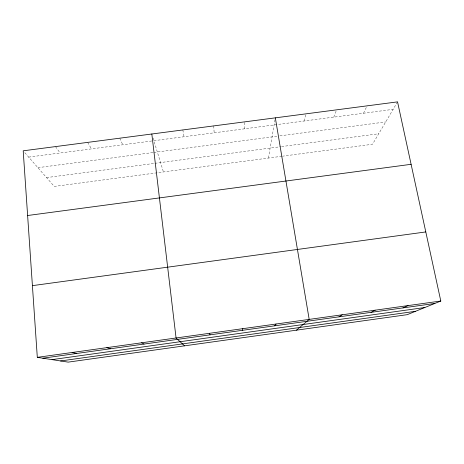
<?xml version="1.0" encoding="UTF-8"?>
<svg xmlns="http://www.w3.org/2000/svg" width="464" height="464" viewBox="0 0 464 464"><rect width="100%" height="100%" fill="white"/><g stroke="black" fill="none" stroke-linecap="round" stroke-linejoin="round"><path stroke-width="0.35" stroke-dasharray="2.32 1.74" d="M244.174 128.87L244.574 121.87M268.441 158.05L275.21 118.558M303.984 121.029L306.008 113.837M333.778 117.125L336.597 109.84M363.492 113.233L367.111 105.85M397.544 101.871L372.517 144.269L282.553 156.182M46.562 177.613L154.17 163.403M154.877 163.311L280.9 146.67M281.619 146.578L378.723 133.76M281.851 156.275L54.247 186.424L23.658 151.339M28.687 157.11L151.751 140.981M153.874 140.702L393.13 109.347M37.909 167.684L153.074 152.534M153.781 152.441L277.06 136.225M279.914 135.848L385.706 121.933M55.489 146.595L60.111 152.992M87.69 142.384L91.449 148.886M119.799 138.185L122.705 144.785M153.056 138.023L163.432 171.958M182.822 129.943L184.051 136.747M213.742 125.901L214.148 132.803"/><path stroke-width="0.7" d="M242.428 330.327L242.811 328.663M274.717 325.815L276.045 324.023M296.45 330.177L309.186 319.4L275.332 117.85M339.027 316.831L342.229 314.783M371.049 312.359L375.179 310.184M402.984 307.899L408.036 305.596M440.8 301.026L407.264 314.662L68.167 362.129L37.311 357.35L23.2 150.817L397.544 101.871L440.8 301.026L37.311 357.35M42.816 358.202L434.832 303.45M52.02 359.629L424.833 307.516M60.598 360.957L415.506 311.309M32.41 285.644L425.795 231.936M27.62 215.511L411.104 164.308M72.152 352.489L76.653 353.481M106.894 347.64L110.391 348.766M141.532 342.803L144.037 344.068M184.568 345.837L176.065 337.983L151.827 133.997M209.484 333.314L210.047 334.846"/></g></svg>
